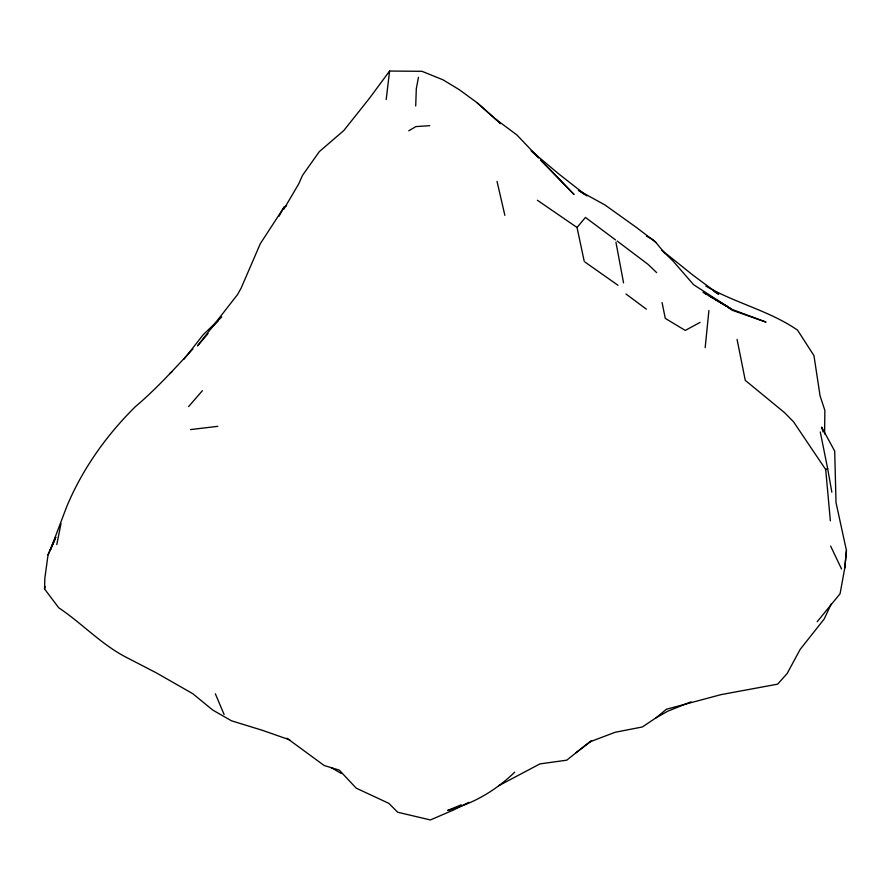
<?xml version="1.0" encoding="UTF-8"?>
<svg xmlns="http://www.w3.org/2000/svg" width="891" height="891" viewBox="0 0 891 891"><rect width="100%" height="100%" fill="white"/><g stroke="black" fill="none" stroke-linecap="round" stroke-linejoin="round"><path stroke-width="1.34" d="M824.598 434.028L824.866 410.428L820.065 395.827L813.962 355.632L797.545 330.138C769.423 310.714 735.275 303.174 705.872 286.056M289.831 739.92L262.344 730.297L231.448 720.786L212.648 709.993L192.801 693.699L156.504 672.95L127.825 658.115C102.12 645.329 82.239 623.466 58.695 607.751L44.55 588.951L44.84 578.281L48.047 554.826L55.799 537.195L50.408 549.736L66.736 506.623C82.395 469.045 106.363 435.387 135.22 406.797C155.992 389.256 174.436 368.896 192.89 348.949M415.707 105.984L416.309 88.677L418.458 77.317M386.193 99.491L389.59 71.046L421.955 71.302L442.95 79.789L459.377 89.746L477.041 102.688L497.167 120.541M823.095 431.946L821.613 427.079L834.7 451.091L836.014 502.569L846.45 550.549L844.791 567.935L840.068 593.751L817.158 621.762M844.791 567.935L846.45 550.549M705.182 347.635L708.902 310.514M61 523.574L56.779 544.59M44.55 588.951L45.129 586.445M48.047 554.826L54.752 539.59M831.403 603.563L824.164 619.056L800.207 649.316L787.176 673.462L777.665 684.154L721.109 694.612L666.468 709.225L656.11 717.778L642.344 726.967L615.202 732.268L589.541 741.958L566.765 760.168L539.935 763.899L498.537 785.806M278.939 216.313L284.118 207.068L286.579 205.788M283.728 209.396L298.797 183.758L302.461 175.449L319.279 151.67L343.87 130.476L369.698 97.965L389.59 71.046M284.118 207.068L260.295 243.733L241.183 288.005L237.574 294.509L197.479 345.931L208.004 333.624M184.025 359.184L203.304 334.593L221.77 316.94M584.184 261.141L577.034 227.483L585.443 217.415L615.558 239.935M188.602 406.597L202.402 390.692M209.819 329.625L218.172 320.927M514.731 772.152C495.686 790.551 473.533 803.615 447.661 810.431L461.226 804.818M575.998 752.717L591.735 740.755L589.541 741.958M169.724 373.44L171.93 371.859M408.769 130.777L415.897 126.589L429.74 125.687M656.11 717.778L667.805 711.174L691.004 701.852M700.07 322.397L685.268 330.427L665.287 318.388L662.069 302.561M830.356 520.79L825.701 469.557L827.639 468.521L820.288 431.99M468.855 802.29L453.319 810.075L430.398 819.954L397.698 812.236L388.877 803.37L356.211 788.156L339.304 770.136L324.201 765.525L286.902 738.193M190.507 429.585L217.838 426.332M731.778 310.101L766.037 322.108L731.522 309.21L714.983 299.309M646.498 236.148L652.546 239.49L656.01 242.664M330.951 767.485L341.22 773.444M704.636 293.195L731.522 309.21L693.577 284.675L673.084 261.085L661.902 250.282L693.41 275.497L718.681 294.23L713.992 291.379M703.277 292.226L706.875 294.342M709.258 295.756L727.212 306.348L730.865 309.344M703.177 292.237L706.719 294.353M709.08 295.767L712.622 297.895M584.752 194.583L578.382 190.318L604.967 204.975L636.096 227.216L655.498 241.962L664.987 253.567M537.373 200.241L577.034 227.483M584.93 262.021L617.998 285.276M586.868 195.92L558.947 174.068L531.159 150.779L538.765 157.907L516.825 134.897L495.441 118.982M626.005 294.019L646.365 309.155M617.207 241.071L648.214 264.493L656.6 272.568M477.041 102.688L500.608 123.649L498.882 122.1M825.701 469.557L793.536 421.811L784.648 412.733L745.255 380.334L737.08 339.404M830.635 546.094L841.561 569.015M215.332 693.777L224.109 714.493M497.044 181.374L504.863 215.332M615.948 242.307L623.555 282.837M827.639 468.521L831.838 492.188M550.037 169.513L540.503 159.979L574.071 194.505L550.037 169.513"/></g></svg>
